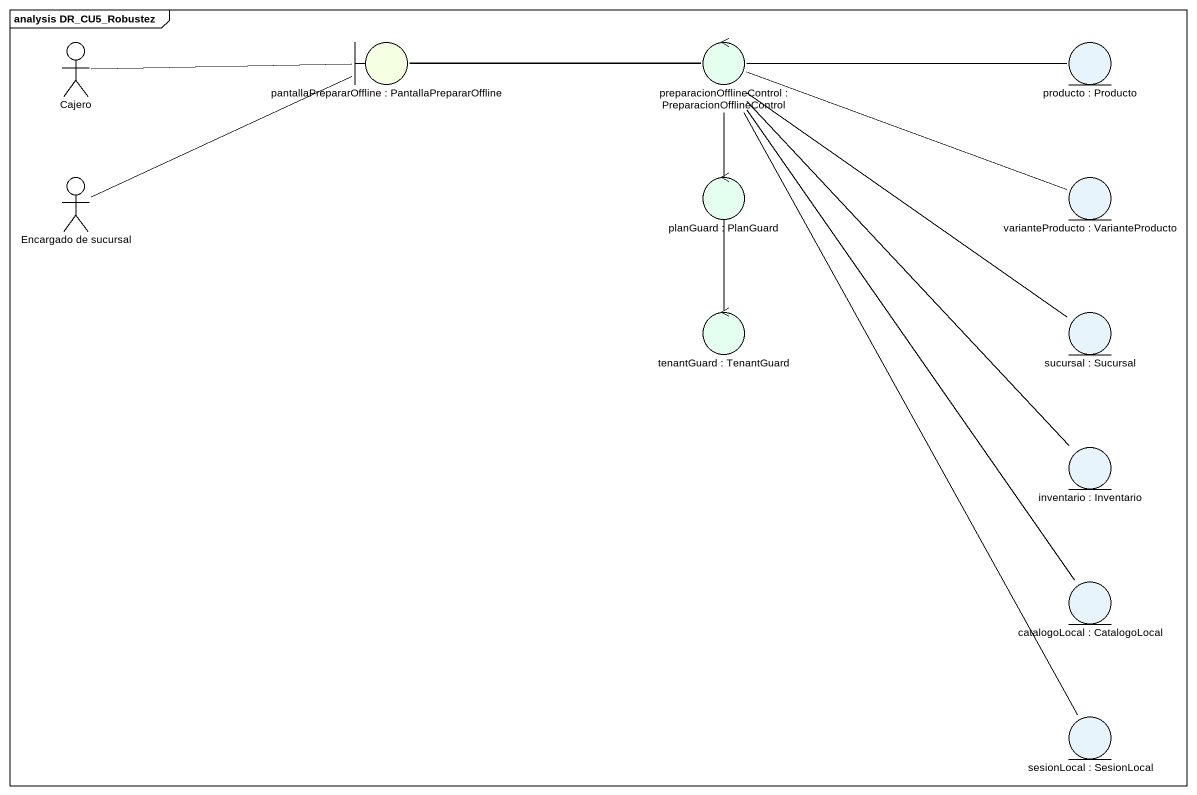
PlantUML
@startuml
mainframe analysis DR_CU5_Robustez
actor Cajero
boundary "pantallaPrepararOffline : PantallaPrepararOffline" as pantallaPrepararOffline #F5FFE1
control "preparacionOfflineControl : PreparacionOfflineControl" as preparacionOfflineControl #E4FFF0
entity "producto : Producto" as producto #E8F4FB
actor "Encargado de sucursal" as Encargado_de_sucursal
control "planGuard : PlanGuard" as planGuard #E4FFF0
entity "varianteProducto : VarianteProducto" as varianteProducto #E8F4FB
control "tenantGuard : TenantGuard" as tenantGuard #E4FFF0
entity "sucursal : Sucursal" as sucursal #E8F4FB
entity "inventario : Inventario" as inventario #E8F4FB
entity "catalogoLocal : CatalogoLocal" as catalogoLocal #E8F4FB
entity "sesionLocal : SesionLocal" as sesionLocal #E8F4FB
Cajero -right- pantallaPrepararOffline
pantallaPrepararOffline -right- preparacionOfflineControl
preparacionOfflineControl -left- pantallaPrepararOffline
preparacionOfflineControl -right- producto
preparacionOfflineControl -- planGuard
preparacionOfflineControl -right- varianteProducto
preparacionOfflineControl -- tenantGuard
preparacionOfflineControl -- sucursal
preparacionOfflineControl -- inventario
preparacionOfflineControl -- catalogoLocal
preparacionOfflineControl -- sesionLocal
Encargado_de_sucursal -right- pantallaPrepararOffline
@enduml
